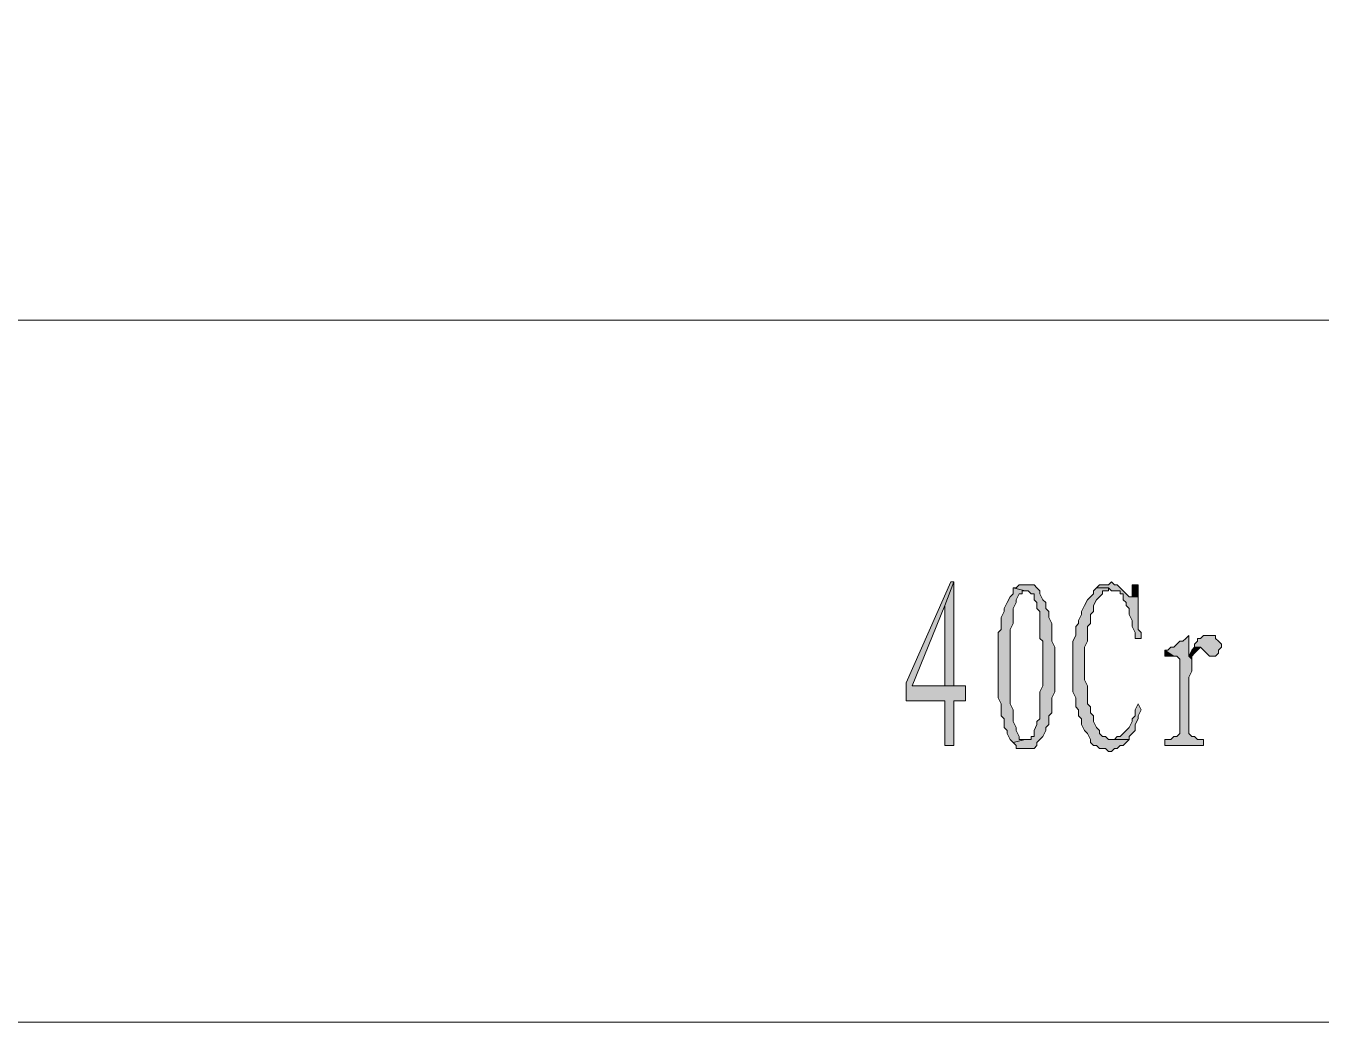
# Model space of a CAD drawing. Header units: millimetres. Extents: x 24 to 410, y 10 to 282.
# Drawn here: x 273.48 to 291.91, y 118.11 to 132.29 of the extents above; entities that cross this region are included whole.
import ezdxf

# ---------------------------------------------------------------- set-up
doc = ezdxf.new("R2010")
doc.units = ezdxf.units.MM

msp = doc.modelspace()

# ---------------------------------------------------------------- hatches: boundary and pattern name
h = msp.add_hatch(color=7)
h.dxf.hatch_style = 2
h.paths.add_polyline_path([(286.681333, 124.375333), (286.639, 124.375333), (286.004, 122.936), (286.004, 122.682), (286.554333, 122.682), (286.554333, 122.047), (286.681333, 122.047), (286.681333, 122.682), (286.850667, 122.682), (286.850667, 122.893667), (286.681333, 122.893667), (286.088667, 122.893667), (286.554333, 124.036667)])
h = msp.add_hatch(color=7)
h.dxf.hatch_style = 2
h.paths.add_polyline_path([(286.681333, 124.375333), (286.554333, 124.036667), (286.554333, 122.893667), (286.088667, 122.893667), (286.681333, 122.893667)])
h = msp.add_hatch(color=7)
h.dxf.hatch_style = 2
h.paths.add_polyline_path([(287.528, 124.290667), (287.528, 124.206), (287.485667, 124.163667), (287.443333, 124.079), (287.401, 123.994333), (287.401, 123.952), (287.358667, 123.867333), (287.358667, 123.698), (287.316333, 123.655667), (287.316333, 122.724333), (287.358667, 122.639667), (287.358667, 122.597333), (287.358667, 122.512667), (287.358667, 122.470333), (287.401, 122.428), (287.401, 122.301), (287.443333, 122.258667), (287.443333, 122.216333), (287.485667, 122.131667), (287.528, 122.089333), (287.697333, 122.131667), (287.612667, 122.131667), (287.612667, 122.174), (287.570333, 122.258667), (287.570333, 122.301), (287.528, 122.385667), (287.528, 122.555), (287.485667, 122.639667), (287.485667, 123.698), (287.528, 123.782667), (287.528, 123.994333), (287.570333, 124.079), (287.570333, 124.121333), (287.612667, 124.206), (287.655, 124.206), (287.655, 124.248333), (287.697333, 124.248333)])
h = msp.add_hatch(color=7)
h.dxf.hatch_style = 2
h.paths.add_polyline_path([(287.697333, 124.333), (287.612667, 124.333), (287.570333, 124.290667), (287.528, 124.290667), (287.697333, 124.248333), (287.739667, 124.248333), (287.782, 124.206), (287.824333, 124.206), (287.824333, 124.121333), (287.866667, 124.079), (287.866667, 123.994333), (287.909, 123.952), (287.909, 123.571), (287.951333, 123.528667), (287.951333, 123.19), (287.951333, 123.147667), (287.951333, 122.893667), (287.909, 122.809), (287.909, 122.428), (287.866667, 122.385667), (287.866667, 122.343333), (287.824333, 122.258667), (287.824333, 122.174), (287.782, 122.174), (287.782, 122.131667), (287.739667, 122.131667), (287.697333, 122.131667), (287.528, 122.089333), (287.570333, 122.047), (287.570333, 122.004667), (287.612667, 122.004667), (287.824333, 122.004667), (287.866667, 122.047), (287.866667, 122.089333), (287.909, 122.131667), (287.951333, 122.174), (287.993667, 122.258667), (287.993667, 122.301), (288.036, 122.343333), (288.036, 122.470333), (288.078333, 122.512667), (288.078333, 122.724333), (288.120667, 122.809), (288.120667, 123.444), (288.078333, 123.528667), (288.078333, 123.782667), (288.036, 123.867333), (288.036, 123.952), (287.993667, 123.994333), (287.993667, 124.079), (287.951333, 124.121333), (287.909, 124.206), (287.909, 124.248333), (287.866667, 124.290667), (287.824333, 124.333)])
h = msp.add_hatch(color=7)
h.dxf.hatch_style = 2
h.paths.add_polyline_path([(288.713333, 124.290667), (288.671, 124.248333), (288.671, 124.206), (288.628667, 124.163667), (288.586333, 124.121333), (288.544, 124.036667), (288.501667, 123.952), (288.501667, 123.909667), (288.459333, 123.825), (288.459333, 123.782667), (288.417, 123.740333), (288.417, 123.613333), (288.374667, 123.528667), (288.374667, 122.809), (288.417, 122.724333), (288.417, 122.597333), (288.459333, 122.555), (288.459333, 122.470333), (288.501667, 122.428), (288.501667, 122.343333), (288.544, 122.258667), (288.586333, 122.216333), (288.628667, 122.131667), (288.628667, 122.089333), (288.671, 122.047), (288.713333, 122.047), (288.755667, 122.004667), (288.840333, 122.004667), (288.882667, 121.962333), (288.925, 121.962333), (288.967333, 122.004667), (289.009667, 122.004667), (289.052, 122.047), (289.094333, 122.047), (289.136667, 122.089333), (289.179, 122.131667), (288.882667, 122.131667), (288.840333, 122.174), (288.798, 122.174), (288.755667, 122.216333), (288.755667, 122.258667), (288.713333, 122.301), (288.671, 122.385667), (288.671, 122.470333), (288.628667, 122.512667), (288.628667, 122.597333), (288.586333, 122.639667), (288.586333, 122.893667), (288.544, 122.978333), (288.544, 123.444), (288.586333, 123.528667), (288.586333, 123.740333), (288.628667, 123.782667), (288.628667, 123.909667), (288.671, 123.952), (288.671, 124.036667), (288.713333, 124.121333), (288.755667, 124.163667), (288.798, 124.206), (288.798, 124.248333), (288.840333, 124.248333), (288.882667, 124.248333), (288.882667, 124.290667)])
h = msp.add_hatch(color=7)
h.dxf.hatch_style = 2
h.paths.add_polyline_path([(288.925, 124.375333), (288.882667, 124.333), (288.755667, 124.333), (288.713333, 124.290667), (288.882667, 124.290667), (288.925, 124.248333), (289.052, 124.248333), (289.052, 124.206), (289.094333, 124.206), (289.094333, 124.163667), (289.094333, 124.121333), (289.136667, 124.079), (289.136667, 124.036667), (289.179, 123.994333), (289.179, 123.909667), (289.221333, 123.825), (289.221333, 123.740333), (289.263667, 123.655667), (289.263667, 123.571), (289.348333, 123.571), (289.348333, 123.655667), (289.306, 123.698), (289.306, 123.782667), (289.306, 124.163667), (289.221333, 124.163667), (289.179, 124.163667), (289.136667, 124.206), (289.094333, 124.248333), (289.052, 124.290667), (289.009667, 124.333), (288.967333, 124.333)])
h = msp.add_hatch(color=7)
h.dxf.hatch_style = 2
h.paths.add_polyline_path([(289.306, 124.333), (289.221333, 124.333), (289.221333, 124.290667), (289.221333, 124.163667), (289.306, 124.163667)])
h = msp.add_hatch(color=7)
h.dxf.hatch_style = 2
h.paths.add_polyline_path([(290.025667, 123.613333), (289.983333, 123.571), (289.941, 123.528667), (289.898667, 123.528667), (289.856333, 123.486333), (289.814, 123.444), (289.771667, 123.444), (289.729333, 123.401667), (289.687, 123.401667), (289.814, 123.317), (289.856333, 123.317), (289.898667, 123.274667), (289.898667, 122.216333), (289.856333, 122.174), (289.814, 122.174), (289.771667, 122.131667), (289.687, 122.131667), (289.687, 122.047), (290.237333, 122.047), (290.237333, 122.131667), (290.152667, 122.131667), (290.110333, 122.174), (290.068, 122.174), (290.025667, 122.216333), (290.025667, 123.020667), (290.068, 123.105333), (290.068, 123.274667), (290.025667, 123.317)])
h = msp.add_hatch(color=7)
h.dxf.hatch_style = 2
h.paths.add_polyline_path([(290.364333, 123.613333), (290.237333, 123.613333), (290.195, 123.571), (290.152667, 123.571), (290.152667, 123.528667), (290.110333, 123.486333), (290.110333, 123.444), (290.195, 123.444), (290.237333, 123.401667), (290.279667, 123.359333), (290.322, 123.317), (290.406667, 123.317), (290.449, 123.359333), (290.449, 123.401667), (290.491333, 123.444), (290.491333, 123.486333), (290.449, 123.528667), (290.406667, 123.571), (290.406667, 123.613333)])
h = msp.add_hatch(color=7)
h.dxf.hatch_style = 2
h.paths.add_polyline_path([(289.687, 123.401667), (289.687, 123.317), (289.729333, 123.317), (289.814, 123.317)])
h = msp.add_hatch(color=7)
h.dxf.hatch_style = 2
h.paths.add_polyline_path([(290.110333, 123.444), (290.068, 123.401667), (290.025667, 123.317), (290.068, 123.274667), (290.068, 123.317), (290.110333, 123.359333), (290.152667, 123.401667), (290.195, 123.444)])
h = msp.add_hatch(color=7)
h.dxf.hatch_style = 2
h.paths.add_polyline_path([(289.306, 122.639667), (289.263667, 122.555), (289.263667, 122.470333), (289.221333, 122.428), (289.221333, 122.385667), (289.179, 122.301), (289.136667, 122.258667), (289.094333, 122.216333), (289.052, 122.174), (289.009667, 122.174), (288.967333, 122.131667), (289.179, 122.131667), (289.179, 122.174), (289.221333, 122.216333), (289.263667, 122.258667), (289.263667, 122.343333), (289.306, 122.428), (289.306, 122.470333), (289.348333, 122.555)])

# ---------------------------------------------------------------- linework, layer by layer
at = {"color": 7, "lineweight": 0}
for points in [[(249.047, 173.101), (377.063, 173.101), (377.063, 118.11), (249.047, 118.11)], [(286.681333, 124.375333), (286.639, 124.375333), (286.004, 122.936), (286.004, 122.682), (286.554333, 122.682), (286.554333, 122.047), (286.681333, 122.047), (286.681333, 122.682), (286.850667, 122.682), (286.850667, 122.893667), (286.681333, 122.893667), (286.088667, 122.893667), (286.554333, 124.036667)], [(286.681333, 124.375333), (286.554333, 124.036667), (286.554333, 122.893667), (286.088667, 122.893667), (286.681333, 122.893667)], [(287.528, 124.290667), (287.528, 124.206), (287.485667, 124.163667), (287.443333, 124.079), (287.401, 123.994333), (287.401, 123.952), (287.358667, 123.867333), (287.358667, 123.698), (287.316333, 123.655667), (287.316333, 122.724333), (287.358667, 122.639667), (287.358667, 122.597333), (287.358667, 122.512667), (287.358667, 122.470333), (287.401, 122.428), (287.401, 122.301), (287.443333, 122.258667), (287.443333, 122.216333), (287.485667, 122.131667), (287.528, 122.089333), (287.697333, 122.131667), (287.612667, 122.131667), (287.612667, 122.174), (287.570333, 122.258667), (287.570333, 122.301), (287.528, 122.385667), (287.528, 122.555), (287.485667, 122.639667), (287.485667, 123.698), (287.528, 123.782667), (287.528, 123.994333), (287.570333, 124.079), (287.570333, 124.121333), (287.612667, 124.206), (287.655, 124.206), (287.655, 124.248333), (287.697333, 124.248333)], [(287.697333, 124.333), (287.612667, 124.333), (287.570333, 124.290667), (287.528, 124.290667), (287.697333, 124.248333), (287.739667, 124.248333), (287.782, 124.206), (287.824333, 124.206), (287.824333, 124.121333), (287.866667, 124.079), (287.866667, 123.994333), (287.909, 123.952), (287.909, 123.571), (287.951333, 123.528667), (287.951333, 123.19), (287.951333, 123.147667), (287.951333, 122.893667), (287.909, 122.809), (287.909, 122.428), (287.866667, 122.385667), (287.866667, 122.343333), (287.824333, 122.258667), (287.824333, 122.174), (287.782, 122.174), (287.782, 122.131667), (287.739667, 122.131667), (287.697333, 122.131667), (287.528, 122.089333), (287.570333, 122.047), (287.570333, 122.004667), (287.612667, 122.004667), (287.824333, 122.004667), (287.866667, 122.047), (287.866667, 122.089333), (287.909, 122.131667), (287.951333, 122.174), (287.993667, 122.258667), (287.993667, 122.301), (288.036, 122.343333), (288.036, 122.470333), (288.078333, 122.512667), (288.078333, 122.724333), (288.120667, 122.809), (288.120667, 123.444), (288.078333, 123.528667), (288.078333, 123.782667), (288.036, 123.867333), (288.036, 123.952), (287.993667, 123.994333), (287.993667, 124.079), (287.951333, 124.121333), (287.909, 124.206), (287.909, 124.248333), (287.866667, 124.290667), (287.824333, 124.333)], [(288.713333, 124.290667), (288.671, 124.248333), (288.671, 124.206), (288.628667, 124.163667), (288.586333, 124.121333), (288.544, 124.036667), (288.501667, 123.952), (288.501667, 123.909667), (288.459333, 123.825), (288.459333, 123.782667), (288.417, 123.740333), (288.417, 123.613333), (288.374667, 123.528667), (288.374667, 122.809), (288.417, 122.724333), (288.417, 122.597333), (288.459333, 122.555), (288.459333, 122.470333), (288.501667, 122.428), (288.501667, 122.343333), (288.544, 122.258667), (288.586333, 122.216333), (288.628667, 122.131667), (288.628667, 122.089333), (288.671, 122.047), (288.713333, 122.047), (288.755667, 122.004667), (288.840333, 122.004667), (288.882667, 121.962333), (288.925, 121.962333), (288.967333, 122.004667), (289.009667, 122.004667), (289.052, 122.047), (289.094333, 122.047), (289.136667, 122.089333), (289.179, 122.131667), (288.882667, 122.131667), (288.840333, 122.174), (288.798, 122.174), (288.755667, 122.216333), (288.755667, 122.258667), (288.713333, 122.301), (288.671, 122.385667), (288.671, 122.470333), (288.628667, 122.512667), (288.628667, 122.597333), (288.586333, 122.639667), (288.586333, 122.893667), (288.544, 122.978333), (288.544, 123.444), (288.586333, 123.528667), (288.586333, 123.740333), (288.628667, 123.782667), (288.628667, 123.909667), (288.671, 123.952), (288.671, 124.036667), (288.713333, 124.121333), (288.755667, 124.163667), (288.798, 124.206), (288.798, 124.248333), (288.840333, 124.248333), (288.882667, 124.248333), (288.882667, 124.290667)], [(288.925, 124.375333), (288.882667, 124.333), (288.755667, 124.333), (288.713333, 124.290667), (288.882667, 124.290667), (288.925, 124.248333), (289.052, 124.248333), (289.052, 124.206), (289.094333, 124.206), (289.094333, 124.163667), (289.094333, 124.121333), (289.136667, 124.079), (289.136667, 124.036667), (289.179, 123.994333), (289.179, 123.909667), (289.221333, 123.825), (289.221333, 123.740333), (289.263667, 123.655667), (289.263667, 123.571), (289.348333, 123.571), (289.348333, 123.655667), (289.306, 123.698), (289.306, 123.782667), (289.306, 124.163667), (289.221333, 124.163667), (289.179, 124.163667), (289.136667, 124.206), (289.094333, 124.248333), (289.052, 124.290667), (289.009667, 124.333), (288.967333, 124.333)], [(289.306, 124.333), (289.221333, 124.333), (289.221333, 124.290667), (289.221333, 124.163667), (289.306, 124.163667)], [(290.025667, 123.613333), (289.983333, 123.571), (289.941, 123.528667), (289.898667, 123.528667), (289.856333, 123.486333), (289.814, 123.444), (289.771667, 123.444), (289.729333, 123.401667), (289.687, 123.401667), (289.814, 123.317), (289.856333, 123.317), (289.898667, 123.274667), (289.898667, 122.216333), (289.856333, 122.174), (289.814, 122.174), (289.771667, 122.131667), (289.687, 122.131667), (289.687, 122.047), (290.237333, 122.047), (290.237333, 122.131667), (290.152667, 122.131667), (290.110333, 122.174), (290.068, 122.174), (290.025667, 122.216333), (290.025667, 123.020667), (290.068, 123.105333), (290.068, 123.274667), (290.025667, 123.317)], [(290.364333, 123.613333), (290.237333, 123.613333), (290.195, 123.571), (290.152667, 123.571), (290.152667, 123.528667), (290.110333, 123.486333), (290.110333, 123.444), (290.195, 123.444), (290.237333, 123.401667), (290.279667, 123.359333), (290.322, 123.317), (290.406667, 123.317), (290.449, 123.359333), (290.449, 123.401667), (290.491333, 123.444), (290.491333, 123.486333), (290.449, 123.528667), (290.406667, 123.571), (290.406667, 123.613333)], [(289.687, 123.401667), (289.687, 123.317), (289.729333, 123.317), (289.814, 123.317)], [(290.110333, 123.444), (290.068, 123.401667), (290.025667, 123.317), (290.068, 123.274667), (290.068, 123.317), (290.110333, 123.359333), (290.152667, 123.401667), (290.195, 123.444)], [(289.306, 122.639667), (289.263667, 122.555), (289.263667, 122.470333), (289.221333, 122.428), (289.221333, 122.385667), (289.179, 122.301), (289.136667, 122.258667), (289.094333, 122.216333), (289.052, 122.174), (289.009667, 122.174), (288.967333, 122.131667), (289.179, 122.131667), (289.179, 122.174), (289.221333, 122.216333), (289.263667, 122.258667), (289.263667, 122.343333), (289.306, 122.428), (289.306, 122.470333), (289.348333, 122.555)]]:
    msp.add_lwpolyline(points, close=True, dxfattribs=at)
msp.add_lwpolyline([(249.047, 128.100667), (377.063, 128.100667)], dxfattribs=at)

doc.saveas('drawing.dxf')
